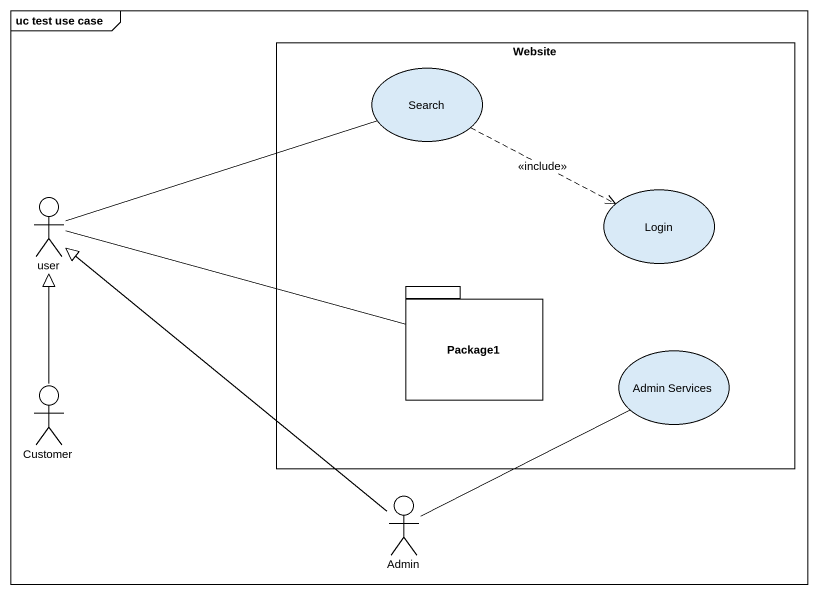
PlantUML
@startuml
mainframe uc test use case
rectangle Website {
  usecase Search
  usecase Login
  package Package1 {
  }
  usecase "Admin Services" as Admin_Services
}
actor user
actor Customer
actor Admin
Search .right.> Login : <<include>>
user -right- Search
user -right- Package1
Customer -up-|> user
Admin -up-|> user
Admin -right- Admin_Services
@enduml
